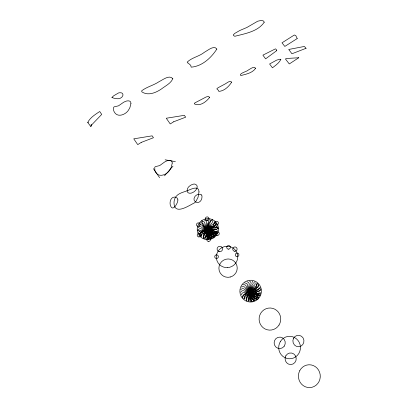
<?xml version="1.0" encoding="UTF-8"?>
<svg xmlns="http://www.w3.org/2000/svg" width="408" height="408" viewBox="0 0 408 408"><rect width="100%" height="100%" fill="white"/><g stroke="black" fill="none" stroke-linecap="round" stroke-linejoin="round"><path stroke-width="0.61" d="M256.938 283.188C258.116 289.165 249.574 285.085 250.527 290.231A8.864 8.762 -84.6 0 0 250.66 291.103A8.91 8.792 -71.5 0 1 250.787 291.975C251.731 297.131 243.163 293.051 244.336 299.064M214.19 221.529C215.276 227.052 206.968 223.487 207.759 228.286A8.68 8.543 -17.9 0 0 207.876 229.128A8.736 8.558 -23.8 0 1 207.988 229.969C208.814 234.998 200.486 230.908 201.516 236.773M258.743 285.09C258.351 291.179 251.149 285.003 250.757 290.226A8.879 8.767 -84.5 0 0 250.66 291.103A8.899 8.787 -70.8 0 1 250.558 291.98C250.155 297.213 242.933 291.026 242.525 297.146M215.954 223.375C215.572 228.995 208.468 223.441 207.983 228.281A8.69 8.553 -18.9 0 0 207.876 229.128A8.731 8.548 -22.9 0 1 207.764 229.974C207.254 235.049 200.272 228.98 199.752 234.911M260.003 287.4C258.055 293.194 252.7 285.33 250.976 290.282A8.889 8.777 -84 0 0 250.66 291.103A8.884 8.777 -70.5 0 1 250.339 291.924C248.605 296.886 243.239 289.007 241.271 294.821M217.168 225.614C215.154 231.193 209.987 223.564 208.202 228.337A8.696 8.563 -20.2 0 0 207.876 229.128A8.721 8.537 -21.9 0 1 207.544 229.918C205.749 234.697 200.573 227.052 198.538 232.657M164.48 175.833L172.987 166.132M260.63 289.966C257.244 295.06 254.118 286.049 251.175 290.389A8.905 8.782 -83.2 0 0 250.66 291.103A8.869 8.772 -70.7 0 1 250.14 291.812C247.187 296.162 244.061 287.135 240.659 292.24M217.75 228.092C214.368 232.994 211.349 224.278 208.396 228.444A8.706 8.573 -21.7 0 0 207.876 229.128A8.711 8.527 -20.8 0 1 207.351 229.811C204.388 233.983 201.368 225.257 197.972 230.163M260.574 292.613C255.984 296.657 255.306 287.125 251.343 290.547A8.915 8.787 -82.1 0 0 250.66 291.103A8.859 8.767 -71.4 0 1 249.976 291.654C246.004 295.086 245.335 285.544 240.73 289.588M217.663 230.648C213.129 234.539 212.481 225.313 208.554 228.597A8.716 8.583 -23 0 0 207.876 229.128A8.701 8.522 -19.8 0 1 207.193 229.658C203.261 232.948 202.623 223.717 198.074 227.603M259.845 295.163C254.363 297.86 256.173 288.476 251.461 290.746A8.925 8.797 -80.8 0 0 250.66 291.103A8.849 8.762 -72.8 0 1 249.859 291.455C245.137 293.729 246.962 284.345 241.475 287.043M216.903 233.106C211.512 235.712 213.313 226.603 208.672 228.791A8.726 8.588 -24.2 0 0 207.876 229.128A8.69 8.512 -18.9 0 1 207.075 229.464C202.434 231.652 204.245 222.549 198.849 225.15M88.383 122.696L87.914 122.635A1.994 0.719 -30.1 0 1 87.74 122.466C90.081 117.621 95.339 114.434 99.725 111.506L101.714 114.418L91.259 125.317L90.821 126.434L91.744 125.414L91.076 124.43M258.488 297.437C252.496 298.61 256.663 290.012 251.522 290.965A8.935 8.803 -79.4 0 0 250.66 291.103A8.838 8.757 -74.7 0 1 249.793 291.236C244.652 292.194 248.834 283.616 242.847 284.779M200.236 222.977C206.117 221.84 201.965 230.178 207.019 229.25A8.685 8.512 -18 0 0 207.871 229.128A8.736 8.594 -25.1 0 1 208.728 229C213.782 228.077 209.641 236.436 215.531 235.294M165.128 159.819L175.384 161.619M202.139 221.223C208.111 221.641 201.899 228.628 207.019 229.031A8.68 8.507 -17.3 0 0 207.871 229.128A8.741 8.594 -25.6 0 1 208.728 229.225C213.848 229.633 207.647 236.64 213.634 237.063M244.749 282.948C250.813 283.387 244.586 290.583 249.793 291.006A8.833 8.752 -77 0 0 250.66 291.103A8.94 8.803 -77.9 0 1 251.527 291.195C256.729 291.623 250.507 298.85 256.591 299.288M204.428 220.004C210.069 221.967 202.246 227.098 207.075 228.811A8.675 8.512 -16.8 0 0 207.876 229.128A8.746 8.588 -25.8 0 1 208.672 229.439C213.501 231.168 205.673 236.329 211.339 238.298M247.044 281.673C252.781 283.677 244.938 289.017 249.844 290.782A8.833 8.752 -79.4 0 0 250.66 291.103A8.94 8.808 -76.4 0 1 251.471 291.419C256.382 293.194 248.533 298.569 254.291 300.579M209.299 236.161L210.645 237.951M201.557 194.993L200.318 194.244L198.191 194.366A6.237 6.074 -13.2 0 0 196.733 194.963A5.717 5.564 -13.1 0 0 194.84 196.676L194.045 198.507L194.081 199.966A2.922 2.841 -13.6 0 0 194.483 200.853L195.447 201.787A4.396 4.274 -13.1 0 0 196.447 202.286C198.584 203.164 200.761 201.414 201.46 199.436A7.415 7.206 -13.6 0 0 201.899 197.957L201.991 196.467A3.274 3.182 -12.5 0 0 201.598 194.973M206.948 219.412C211.864 222.773 202.99 225.706 207.188 228.618A8.67 8.517 -16.6 0 0 207.876 229.128A8.746 8.583 -25.7 0 1 208.559 229.633C212.757 232.56 203.867 235.523 208.804 238.899M249.589 281.046C254.607 284.463 245.677 287.604 249.956 290.578A8.838 8.752 -81.6 0 0 250.66 291.103A8.935 8.803 -75 0 1 251.359 291.623C255.643 294.617 246.692 297.784 251.736 301.221M87.781 122.543L90.647 126.317M153.393 168.637L159.599 177.669M251.251 292.306L252.766 294.275A4.656 4.6 -81.8 0 0 253.235 294.658L255.867 296.438L256.433 298.758A6.865 6.763 -77.5 0 1 256.295 299.676M208.447 230.296L209.916 232.203A4.559 4.483 -19.6 0 0 210.375 232.575L212.951 234.309L213.481 236.553A6.717 6.599 -24.8 0 1 213.333 237.441M257.708 297.616C256.989 295.662 254.49 297.855 253.751 295.871A4.881 4.819 -83.2 0 1 253.419 295.234M252.2 281.097C256.168 285.692 246.748 286.431 250.114 290.414A8.843 8.752 -83.2 0 0 250.66 291.103A8.93 8.803 -73.6 0 1 251.201 291.791C254.566 295.79 245.116 296.55 249.104 301.175M209.534 219.479C213.267 223.706 204.224 224.716 207.346 228.46A8.675 8.522 -16.7 0 0 207.876 229.128A8.746 8.578 -25.3 0 1 208.401 229.796C211.67 233.718 202.337 234.289 206.203 238.838M211.88 237.441L211.951 237.609A1.27 1.25 -24 0 0 212.226 237.981M254.464 296.035L254.76 297.218A3.794 3.743 -78.4 0 1 254.791 297.896L254.714 298.697A2.397 2.361 -82.4 0 0 254.816 299.691L254.898 299.865A1.295 1.28 -81.8 0 0 255.184 300.247M251.716 301.558L251.394 300.446A14.295 14.091 -87.9 0 1 251.109 294.142M211.574 233.911L211.849 235.054A3.713 3.652 -24.3 0 1 211.869 235.712L211.783 236.482A2.341 2.305 -23.6 0 0 211.869 237.441M208.779 239.226L208.473 238.15A13.959 13.775 -19.7 0 1 208.279 232.065M251.343 296.468L251.445 296.815A12.623 12.459 -87.4 0 0 251.552 297.167L251.823 297.84A2.667 2.632 -80.5 0 0 252.195 298.381L253.582 300.227A1.994 1.964 -78.9 0 1 253.307 300.987M208.478 234.309L208.575 234.646A12.342 12.164 -18.4 0 0 208.677 234.983L208.937 235.635A2.611 2.565 -23 0 0 209.294 236.161M254.704 281.826C257.366 287.293 248.074 285.575 250.313 290.292A8.854 8.757 -84.2 0 0 250.66 291.103A8.925 8.797 -72.4 0 1 251.007 291.909C253.235 296.647 243.913 294.938 246.58 300.441M212.002 220.203C214.491 225.252 205.52 223.921 207.539 228.347A8.675 8.532 -17.1 0 0 207.876 229.128A8.746 8.568 -24.6 0 1 208.208 229.908C210.324 234.549 201.19 232.718 203.72 238.114M249.635 298.692L250.344 293.377A30.274 29.769 84 0 1 250.752 291.46M203.189 238.67A8.583 8.41 -23.9 0 0 207.871 229.128A8.527 8.389 -17.8 0 1 212.522 219.652M213.848 237.782A8.588 8.435 -25.7 0 0 207.871 229.128A8.522 8.359 -17 0 1 201.924 220.509M218.489 228.261A8.558 8.425 -22.8 0 0 207.871 229.128A8.548 8.369 -20 0 1 197.227 229.995M250.476 301.64A7.446 7.339 -82.4 0 1 249.599 298.692M251.598 291.536A8.124 8.002 -79.6 0 1 253.694 291.49L254.827 291.751A4.937 4.865 -79.9 0 1 255.418 291.99L259.35 295.025A23.001 22.557 -75.9 0 1 259.896 295.509M253.633 293.02A7.252 7.145 -78.7 0 1 255.199 293.791L256.632 295.168A4.238 4.177 -79.8 0 1 256.953 295.734L257.244 296.494A6.625 6.528 -78.3 0 1 257.474 298.518M256.275 293.587A11.098 10.919 -78.9 0 1 259.508 296.096M258.805 297.442A4.738 4.677 -86.3 0 1 257.713 295.729M254.49 300.563A7.492 7.39 -84.7 0 1 252.761 295.117M212.14 226.746A4.768 4.677 -17.4 0 0 212.792 226.471C214.776 225.915 212.884 223.309 214.838 222.763A4.294 4.228 -17.3 0 1 215.439 222.539M208.299 228.587A10.195 9.991 -16.4 0 0 210.207 228.526L213.471 227.327L215.694 224.788A10.47 10.256 -17.6 0 0 216.398 223.258M212.752 229.153A4.768 4.682 -17.4 0 0 213.455 229.235C215.455 229.724 215.128 226.527 217.097 227.011A4.304 4.238 -19.7 0 1 217.734 227.108M208.514 228.868A10.19 10.001 -15.5 0 0 210.181 229.75L213.603 230.321L216.806 229.199A10.455 10.261 -16.4 0 0 218.193 228.215M212.058 231.56A4.774 4.692 -18.5 0 0 212.624 231.979C214.118 233.391 215.419 230.438 216.893 231.836A4.315 4.248 -22.7 0 1 217.388 232.239M208.559 229.214A10.195 10.027 -16.1 0 0 209.544 230.811L212.201 232.999L215.531 233.606A10.455 10.276 -16.3 0 0 217.229 233.432M210.242 233.32A4.779 4.702 -20.6 0 0 210.513 233.963C211.094 235.936 213.7 233.998 214.266 235.951A4.325 4.253 -25 0 1 214.491 236.548M208.417 229.541A10.21 10.057 -18.5 0 0 208.457 231.423L209.63 234.641L212.191 236.824A10.47 10.302 -17.7 0 0 213.746 237.507M207.784 233.952A4.789 4.712 -22.9 0 0 207.692 234.651C207.182 236.65 210.421 236.268 209.911 238.241A4.33 4.253 -26 0 1 209.804 238.874M208.131 229.755A10.241 10.088 -22 0 0 207.208 231.418L206.591 234.809L207.687 237.976A10.491 10.333 -20.4 0 0 208.677 239.343M205.351 233.294A4.799 4.718 -24.6 0 0 204.918 233.855C203.464 235.329 206.443 236.64 205.005 238.088A4.33 4.248 -25.6 0 1 204.592 238.588M207.774 229.801A10.266 10.108 -25.2 0 0 206.142 230.795L203.888 233.447L203.225 236.752A10.516 10.353 -23.5 0 0 203.383 238.435M203.597 231.514A4.804 4.718 -25.1 0 0 202.939 231.79C200.945 232.351 202.837 234.977 200.869 235.523A4.33 4.238 -24.2 0 1 200.262 235.753M207.448 229.668A10.292 10.113 -26.8 0 0 205.54 229.73L202.261 230.928L200.017 233.483A10.542 10.368 -25.7 0 0 199.298 235.028M207.963 229.475A29.463 29.203 -13.3 0 0 207.534 231.321L206.759 236.441A7.278 7.166 -23.1 0 0 207.55 239.292M208.799 229.556A7.941 7.813 -24.9 0 1 210.87 229.52L211.987 229.781A4.83 4.748 -23.1 0 1 212.568 230.015L216.419 232.968A22.455 22.047 -32.8 0 1 216.949 233.437M210.793 230.994A7.094 6.972 -25.3 0 1 212.328 231.749L213.726 233.09A4.146 4.08 -23.7 0 1 214.037 233.636L214.312 234.371A6.482 6.37 -24.6 0 1 214.516 236.329M213.394 231.56A10.843 10.664 -27.2 0 1 216.561 234.003M215.847 235.299A4.636 4.564 -19.3 0 1 214.786 233.636M211.538 238.282A7.324 7.216 -20.8 0 1 209.901 233.014M210.661 237.956A1.948 1.918 -25.3 0 1 210.36 238.685M254.745 288.293A4.855 4.809 -78.9 0 0 255.382 287.956C257.336 287.196 255.179 284.713 257.111 283.968A4.386 4.335 -84.8 0 1 257.698 283.682M251.042 290.506A10.373 10.287 -76.3 0 0 252.955 290.292L256.142 288.788L258.152 285.988A10.654 10.557 -74.1 0 0 258.728 284.35M255.581 290.731A4.86 4.809 -82.1 0 0 256.295 290.756C258.371 291.082 257.723 287.839 259.769 288.165A4.396 4.34 -84.7 0 1 260.416 288.216M251.282 290.782A10.379 10.287 -82.4 0 0 253.042 291.557L256.54 291.863L259.672 290.445A10.649 10.552 -79.4 0 0 260.977 289.313M255.097 293.27A4.871 4.814 -83.6 0 0 255.699 293.658C257.331 294.989 258.386 291.837 259.988 293.158A4.412 4.35 -83 0 1 260.528 293.53M251.354 291.139A10.399 10.292 -85.9 0 0 252.491 292.704L255.367 294.744L258.774 295.096A10.659 10.552 -83.7 0 0 260.472 294.775M257.713 297.616A4.422 4.355 -80.4 0 1 257.994 298.212M251.241 291.485A10.435 10.307 -86.2 0 0 251.45 293.423L252.924 296.647L255.699 298.687A10.684 10.562 -85.3 0 0 257.326 299.268M251.002 296.086A4.896 4.825 -81.6 0 0 250.971 296.815C250.624 298.901 253.883 298.279 253.531 300.339A4.427 4.361 -77.3 0 1 253.475 301.002M250.971 291.73A10.475 10.328 -84.5 0 0 250.196 293.515L249.869 297.07L251.262 300.247A10.72 10.582 -84.7 0 0 252.379 301.578M248.487 295.606A4.901 4.835 -79.3 0 0 248.1 296.223C246.769 297.865 249.89 298.967 248.569 300.584A4.427 4.361 -74.3 0 1 248.197 301.13M250.619 291.807A10.506 10.348 -81.6 0 0 249.064 292.964L247.029 295.887L246.656 299.355A10.756 10.603 -82.6 0 0 246.962 301.079M246.559 293.918A4.906 4.835 -76.7 0 0 245.922 294.255C243.953 295.025 246.111 297.529 244.168 298.279A4.417 4.355 -71.8 0 1 243.576 298.564M250.277 291.695A10.526 10.358 -78.3 0 0 248.36 291.914L245.162 293.418L243.127 296.244A10.781 10.613 -79.7 0 0 242.541 297.896M187.155 190.49C186.772 193.514 190.658 193.836 192.591 192.566A9.083 8.787 -12.1 0 0 194.254 191.582L195.238 190.725A7.324 7.089 -12.1 0 0 196.585 188.828C198.783 185.773 195.279 182.656 192.204 184.554A8.986 8.726 -12.5 0 0 190.373 185.441L188.792 186.731A6.253 6.064 -12.4 0 0 187.91 187.935A6.411 6.217 -12.4 0 0 187.425 189.037L187.155 190.49M199.002 191.908L198.079 197.197L196.095 201.149A10.435 10.118 -14.7 0 1 194.555 202.827C189.511 205.163 175.348 215.23 174.099 204.163A12.73 12.357 -16.8 0 1 174.032 202.72A11.587 11.245 -17 0 1 174.904 198.446C177.001 193.377 183.003 192.398 187.563 190.638C191.046 189.22 199.048 185.002 199.002 191.908M111.95 97.451C114.413 98.665 119.478 99.787 121.793 97.232A7.268 6.747 -10.4 0 0 122.334 96.461C123.68 94.993 122.798 92.647 120.712 92.774A5.462 5.085 -10.4 0 0 119.559 92.759L119.284 92.789A4.804 4.473 -10.4 0 0 118.498 92.963L113.689 95.783L111.95 97.451M231.637 82.176C228.842 86.618 224.308 90.974 218.81 91.418L218.581 90.489L216.806 88.852L217.979 87.802L225.344 83.854A24.164 22.909 6.4 0 1 226.307 83.247C227.674 82.385 230.474 80.233 231.637 82.176M172.237 163.042L171.324 167.05A17.253 16.458 -13.7 0 1 170.248 169.223C167.861 174.548 158.62 178.449 155.438 171.839A9.568 9.16 -13.5 0 1 154.821 170.264L154.775 167.295A1.555 1.484 -14.7 0 1 155.346 166.663L159.676 165.582L164.643 161.991A12.276 11.786 -13 0 1 166.566 161.017C168.555 159.916 172.518 159.854 172.237 163.042M216.832 49.077C211.191 57.849 202.082 66.326 191.179 67.167L190.735 65.336L188.083 62.99L187.389 62.863L187.231 62.093C192.01 57.452 199.145 56.498 204.321 52.326A48.185 45.451 5.4 0 1 206.239 51.138C208.983 49.47 214.521 45.257 216.832 49.077M130.953 103.454L129.989 107.319A17.07 15.881 -11.3 0 1 128.897 109.41C126.409 114.536 117.361 118.264 114.215 111.843A9.466 8.838 -11.1 0 1 113.628 110.313L113.623 107.452A1.535 1.433 -11.9 0 1 114.194 106.845L118.493 105.83L123.451 102.393A12.143 11.373 -10.8 0 1 125.368 101.465C127.316 100.444 131.233 100.327 130.953 103.454M177.903 199.915C177.97 203.184 172.763 212.196 170.498 205.76A9.486 9.19 -18.2 0 1 170.1 202.526C170.151 200.053 171.722 197.023 174.527 197.084A4.682 4.529 -18.7 0 1 175.879 197.294L177.409 198.247L177.903 199.915M209.697 97.267C206.494 101.689 199.905 106.789 194.351 103.887L194.315 103.346L195.024 102.811L206.183 96.961L208.223 96.456L209.697 97.267M172.824 78.698C171.1 82.88 166.694 85.226 163.144 87.725C157.386 92.152 148.522 96.477 141.795 91.81L141.744 90.734C147.018 86.771 153.683 85.318 159.12 81.646C162.955 79.82 169.34 74.46 172.824 78.698M280.852 59.43C279.108 63.011 275.548 65.433 272.427 67.804L269.606 63.99L276.609 60.144L279.939 59.206L280.852 59.43M264.231 22.175C258.055 31.559 245.035 33.635 234.835 36.281L233.483 35.578L233.371 34.731L234.804 33.38L239.863 30.462L246.825 27.509L257.703 21.211L261.416 20.4L263.486 20.986L264.231 22.175M255.632 68.248C252.521 73.068 245.902 74.205 240.705 75.587C238.384 73.379 247.284 71.538 248.508 69.916C250.405 68.962 254.046 65.805 255.632 68.248M306.051 48.297L291.944 53.774L288.736 49.465L303.95 46.532L304.536 46.563L306.051 48.297M276.767 50.612L265.613 58.854L262.9 55.146L275.441 48.868L276.226 49.393L276.767 50.612M298.748 57.752L289.292 63.949L285.462 58.992L286.238 58.497L298.748 57.752M141.224 142.412L137.741 144.631L133.758 138.837L152.143 135.839L153.454 137.726L141.224 142.412M173.66 121.773L170.248 123.945L166.26 118.243L184.36 115.331L185.671 117.193L173.66 121.773M297.213 38.561L284.81 46.43L282.005 42.809L294.331 35.006L295.769 35.562L297.213 38.561M285.773 355.904A5.794 5.584 89.2 0 0 290.715 364.538A5.794 5.584 89.2 0 0 295.448 355.786A5.794 5.584 89.2 0 0 285.773 355.904M284.259 346.127A5.743 5.569 -89.1 0 0 280.179 337.115A5.743 5.569 -89.1 0 0 274.645 345.275A5.743 5.569 -89.1 0 0 284.259 346.127M293.51 338.319A5.727 5.544 85.2 0 0 298.636 346.734A5.727 5.544 85.2 0 0 303.108 337.982A5.727 5.544 85.2 0 0 293.51 338.319M279.021 325.038A11.067 10.822 -87.8 0 0 270.448 308.009A11.067 10.822 -87.8 0 0 260.294 324.136A11.067 10.822 -87.8 0 0 279.021 325.038M258.213 298.855A10.899 10.766 -77.6 0 0 253.506 280.622A10.899 10.766 -77.6 0 0 240.22 293.944A10.899 10.766 -77.6 0 0 258.213 298.855M208.427 241.434A1.831 1.8 -26.4 0 0 210.293 238.889A1.831 1.8 -26.4 0 0 207.152 238.588A1.831 1.8 -26.4 0 0 208.427 241.434M217.092 235.38A1.821 1.795 -20.8 0 0 219.183 233.029A1.821 1.795 -20.8 0 0 216.097 232.438A1.821 1.795 -20.8 0 0 217.092 235.38M198.854 236.931A1.831 1.795 -25.8 0 0 200.67 234.35A1.831 1.795 -25.8 0 0 197.523 234.126A1.831 1.795 -25.8 0 0 198.854 236.931M197.921 226.399A1.826 1.785 -21.5 0 0 200.027 224.063A1.826 1.785 -21.5 0 0 196.942 223.467A1.826 1.785 -21.5 0 0 197.921 226.399M206.672 220.417A1.816 1.78 -17 0 0 208.871 218.188A1.816 1.78 -17 0 0 205.831 217.454A1.816 1.78 -17 0 0 206.672 220.417M216.148 224.864A1.816 1.785 -15.8 0 0 218.443 222.737A1.816 1.785 -15.8 0 0 215.444 221.86A1.816 1.785 -15.8 0 0 216.148 224.864M206.162 239.562A10.679 10.486 -21.2 0 0 217.821 225.308A10.679 10.486 -21.2 0 0 199.604 222.62A10.679 10.486 -21.2 0 0 206.162 239.562M227.679 267.607A10.746 10.644 -37.5 0 0 235.982 250.986A10.746 10.644 -37.5 0 0 217.469 252.256A10.746 10.644 -37.5 0 0 227.679 267.607M228.358 249.15A1.826 1.805 -27.4 0 0 230.209 246.595A1.826 1.805 -27.4 0 0 227.067 246.299A1.826 1.805 -27.4 0 0 228.358 249.15M216.663 258.488A1.841 1.816 -36.8 0 0 218.081 255.643A1.841 1.816 -36.8 0 0 214.914 255.872A1.841 1.816 -36.8 0 0 216.663 258.488M237.14 256.673A1.826 1.816 -35.1 0 0 238.665 253.909A1.826 1.816 -35.1 0 0 235.508 253.985A1.826 1.816 -35.1 0 0 237.14 256.673M230.372 276.996A9.216 9.124 -48.6 0 0 234.58 261.625A9.216 9.124 -48.6 0 0 219.218 265.792A9.216 9.124 -48.6 0 0 230.372 276.996M219.667 251.71A2.744 2.713 -30.7 0 0 222.273 247.743A2.744 2.713 -30.7 0 0 217.541 247.523A2.744 2.713 -30.7 0 0 219.667 251.71M234.758 251.287A2.188 2.173 -27.3 0 0 236.89 248.166A2.188 2.173 -27.3 0 0 233.121 247.901A2.188 2.173 -27.3 0 0 234.758 251.287M280.388 341.511A11.245 10.878 88.4 0 0 289.139 358.775A11.245 10.878 88.4 0 0 299.217 342.338A11.245 10.878 88.4 0 0 280.388 341.511M299.686 370.79A11.424 10.929 86.5 0 0 309.764 387.6A11.424 10.929 86.5 0 0 318.607 370.153A11.424 10.929 86.5 0 0 299.686 370.79"/></g></svg>
